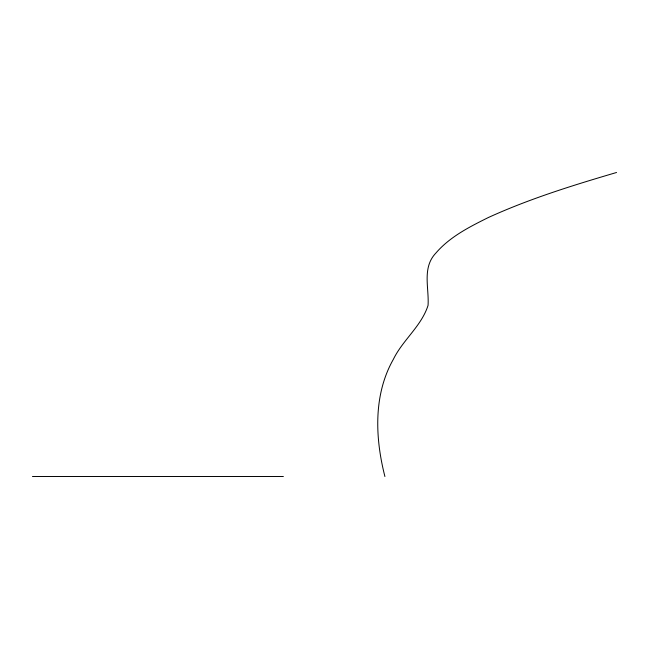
<?xml version="1.0" encoding="UTF-8"?>
<svg xmlns="http://www.w3.org/2000/svg" width="649" height="649" viewBox="0 0 649 649"><rect width="100%" height="100%" fill="white"/><g stroke="black" fill="none" stroke-linecap="round" stroke-linejoin="round"><path stroke-width="0.97" d="M616.55 172.488C573.067 185.273 529.584 198.716 488.275 217.561C469.438 226.923 449.944 236.747 435.982 252.948C421.858 267.615 429.184 287.734 428.056 305.387C421.452 326.123 402.761 340.003 393.343 359.351C373.199 394.892 375.081 438.116 384.914 476.512M32.45 476.512L283.37 476.512"/></g></svg>
